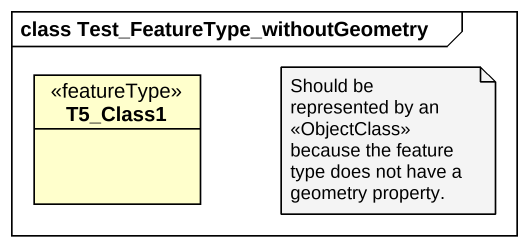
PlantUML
@startuml
mainframe class Test_FeatureType_withoutGeometry
hide circle
hide empty members
class T5_Class1 <<featureType>>
note as N1
  Should be represented by an <<ObjectClass>> because the feature type does not have a geometry property.
end note
@enduml
